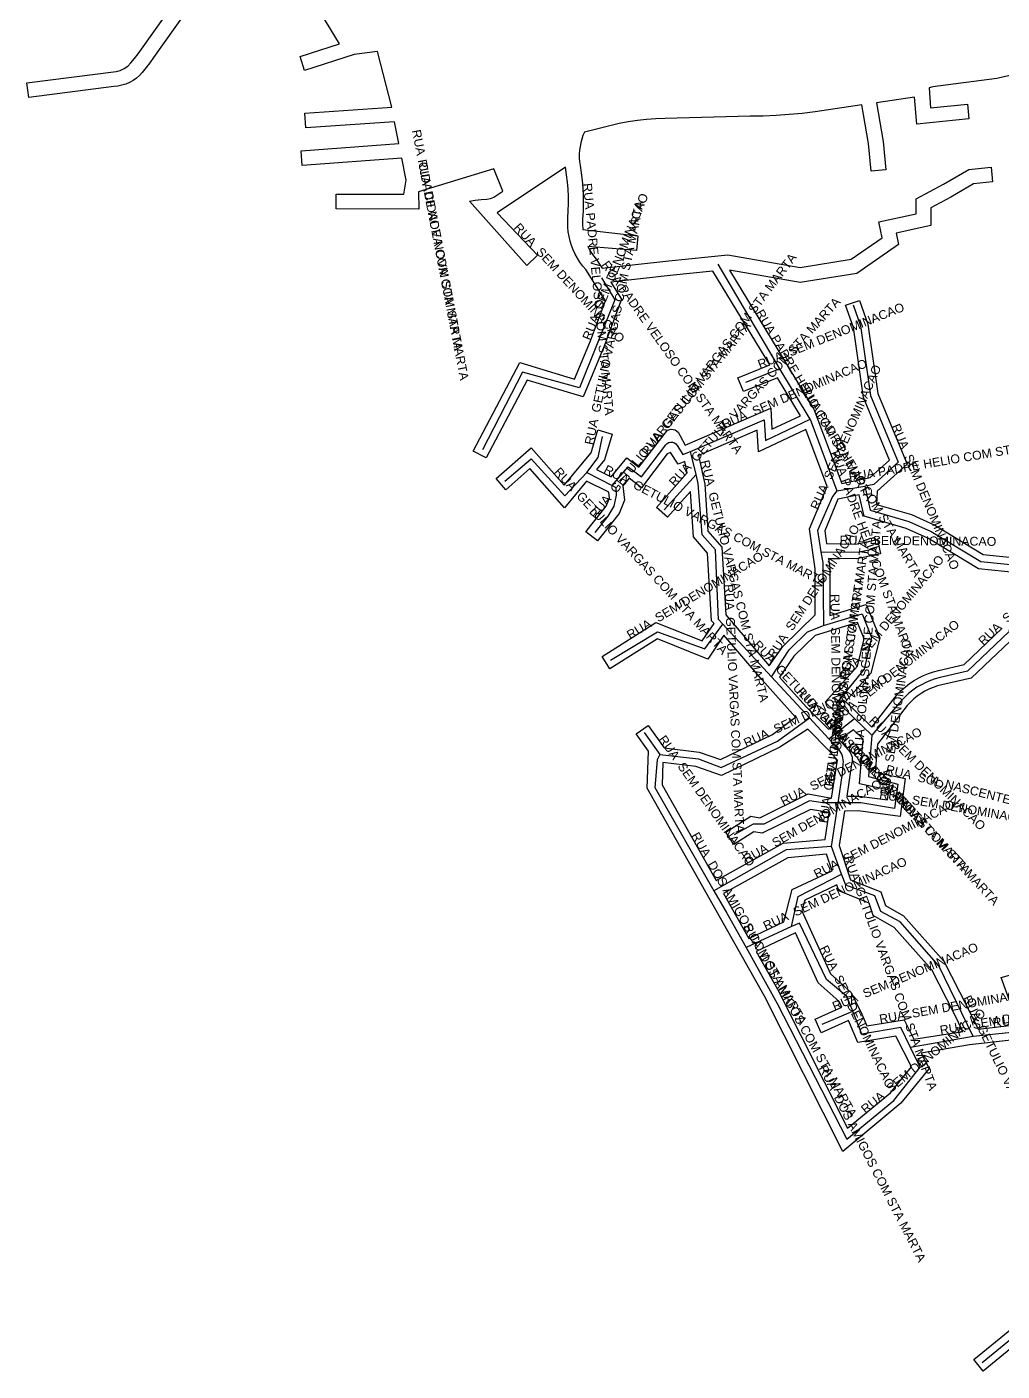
# Model space of a CAD drawing. Header units: millimetres. Extents: x 617751 to 636088, y 68402 to 77988.
# Drawn here: x 628635.8 to 628768, y 73798.4 to 73980.6 of the extents above; entities that cross this region are included whole.
import ezdxf

# ---------------------------------------------------------------- set-up
doc = ezdxf.new("R2010")
doc.units = ezdxf.units.MM
doc.header["$LTSCALE"] = 3
doc.header["$MEASUREMENT"] = 0
doc.layers.add('ALINHAMENTO PREDIAL', color=120, linetype='Continuous')
doc.layers.add('NOME LOGRADOURO', color=252, linetype='Continuous')
doc.styles.get("Standard").update_dxf_attribs({"font": 'arial.ttf'})

msp = doc.modelspace()

# ---------------------------------------------------------------- linework, layer by layer
at = {"layer": 'ALINHAMENTO PREDIAL'}
for points in [[(628769.21, 73843.29), (628763.57, 73842.63), (628756.99, 73841.52), (628758.07, 73839.42), (628754.27, 73834.73), (628746.37, 73828.21), (628735.78, 73849.23), (628719.87, 73877.4), (628720.08, 73882.41), (628718.4, 73884.76), (628720.03, 73885.92), (628722.19, 73882.88), (628726.93, 73882.29), (628729.81, 73881.29), (628736.86, 73884.71), (628739.97, 73887.06), (628735.4, 73892.13), (628730.28, 73898.13), (628728.11, 73894.9), (628721.27, 73897.64), (628714.83, 73893.57), (628713.76, 73895.26), (628721.06, 73899.88), (628727.35, 73897.36), (628728.94, 73899.71), (628728.6, 73900.11), (628728.04, 73909.27), (628726.16, 73911.45), (628725.76, 73917.63), (628722.63, 73914.12), (628721.14, 73915.45), (628725.31, 73920.13), (628724.96, 73921.68), (628724.1, 73921.31), (628723.05, 73922.89), (628722.58, 73922.7), (628719.12, 73918.1), (628717.45, 73919.4), (628716.6, 73918.38), (628716.8, 73916.42), (628716.07, 73914.61), (628713.14, 73910.92), (628711.57, 73912.17), (628714.32, 73915.63), (628714.76, 73916.71), (628714.68, 73917.54), (628711.67, 73919), (628708.67, 73915.41), (628703.99, 73920.71), (628700.72, 73917.85), (628699.41, 73919.36), (628704.18, 73923.53), (628708.63, 73918.48), (628712.28, 73922.85), (628713.2, 73925.97), (628715.12, 73925.4), (628714.08, 73921.88), (628712.99, 73920.58), (628715.02, 73919.6), (628717.14, 73922.16), (628718.74, 73920.92), (628722.61, 73925.9), (628723.13, 73926.05), (628723.66, 73925.96), (628724.1, 73925.64), (628724.36, 73925.17), (628725.02, 73923.88), (628736.64, 73928.88), (628736.79, 73926.05), (628740.67, 73927.88), (628737.54, 73933.03), (628732.92, 73931.18), (628732.18, 73933.03), (628736.49, 73934.77), (628728.79, 73947.45), (628723.01, 73946.86), (628714.97, 73945.98), (628716.42, 73943.66), (628714.07, 73937.31), (628711.2, 73930.42), (628703.63, 73932.7), (628698.07, 73922.16), (628696.3, 73923.09), (628702.63, 73935.09), (628710.05, 73932.85), (628712.2, 73938.04), (628714.21, 73943.44), (628711.56, 73947.68), (628711.15, 73948.16), (628710.77, 73948.67), (628710.43, 73949.21), (628710.12, 73949.77), (628709.85, 73950.34), (628709.63, 73950.94), (628709.44, 73951.54), (628709.29, 73952.16), (628709.19, 73952.79), (628709.13, 73953.42), (628709.11, 73954.06), (628709.14, 73954.69), (628709.19, 73955.66), (628709.21, 73956.63), (628709.2, 73957.6), (628709.15, 73958.57), (628709.07, 73959.54), (628708.96, 73960.5), (628708.79, 73961.57), (628699.53, 73955.38), (628705, 73949.62), (628703.55, 73948.24), (628695.78, 73956.93), (628696.57, 73957.08), (628697.37, 73957.16), (628698.17, 73957.2), (628698.66, 73957.29), (628699.11, 73957.51), (628700.33, 73958.32), (628699.09, 73961.31), (628688.88, 73958.22), (628688.92, 73955.88), (628677.74, 73955.91), (628677.75, 73957.91), (628686.89, 73957.89), (628687.21, 73959.8), (628686.62, 73962.78), (628673.14, 73961.77), (628672.99, 73963.77), (628686.23, 73964.75), (628685.65, 73967.7), (628673.61, 73966.88), (628673.48, 73968.88), (628685.26, 73969.67), (628683.34, 73977.23), (628680.16, 73976.82), (628673.46, 73974.65), (628672.85, 73976.56), (628678.17, 73978.28), (628670.72, 73990.57)], [(628769.21, 73843.29), (628763.57, 73842.63), (628756.99, 73841.52), (628758.07, 73839.42), (628754.27, 73834.73), (628746.37, 73828.21), (628735.78, 73849.23), (628719.87, 73877.4), (628720.08, 73882.41), (628718.4, 73884.76), (628720.03, 73885.92), (628722.19, 73882.88), (628726.93, 73882.29), (628729.81, 73881.29), (628736.86, 73884.71), (628739.97, 73887.06), (628735.4, 73892.13), (628730.28, 73898.13), (628728.11, 73894.9), (628721.27, 73897.64), (628714.83, 73893.57), (628713.76, 73895.26), (628721.06, 73899.88), (628727.35, 73897.36), (628728.94, 73899.71), (628728.6, 73900.11), (628728.04, 73909.27), (628726.16, 73911.45), (628725.76, 73917.63), (628722.63, 73914.12), (628721.14, 73915.45), (628725.31, 73920.13), (628724.96, 73921.68), (628724.1, 73921.31), (628723.05, 73922.89), (628722.58, 73922.7), (628719.12, 73918.1), (628717.45, 73919.4), (628716.6, 73918.38), (628716.8, 73916.42), (628716.07, 73914.61), (628713.14, 73910.92), (628711.57, 73912.17), (628714.32, 73915.63), (628714.76, 73916.71), (628714.68, 73917.54), (628711.67, 73919), (628708.67, 73915.41), (628703.99, 73920.71), (628700.72, 73917.85), (628699.41, 73919.36), (628704.18, 73923.53), (628708.63, 73918.48), (628712.28, 73922.85), (628713.2, 73925.97), (628715.12, 73925.4), (628714.08, 73921.88), (628712.99, 73920.58), (628715.02, 73919.6), (628717.14, 73922.16), (628718.74, 73920.92), (628722.61, 73925.9), (628723.13, 73926.05), (628723.66, 73925.96), (628724.1, 73925.64), (628724.36, 73925.17), (628725.02, 73923.88), (628736.64, 73928.88), (628736.79, 73926.05), (628740.67, 73927.88), (628737.54, 73933.03), (628732.92, 73931.18), (628732.18, 73933.03), (628736.49, 73934.77), (628728.79, 73947.45), (628723.01, 73946.86), (628714.97, 73945.98), (628716.42, 73943.66), (628714.07, 73937.31), (628711.2, 73930.42), (628703.63, 73932.7), (628698.07, 73922.16), (628696.3, 73923.09), (628702.63, 73935.09), (628710.05, 73932.85), (628712.2, 73938.04), (628714.21, 73943.44), (628711.56, 73947.68), (628711.15, 73948.16), (628710.77, 73948.67), (628710.43, 73949.21), (628710.12, 73949.77), (628709.85, 73950.34), (628709.63, 73950.94), (628709.44, 73951.54), (628709.29, 73952.16), (628709.19, 73952.79), (628709.13, 73953.42), (628709.11, 73954.06), (628709.14, 73954.69), (628709.19, 73955.66), (628709.21, 73956.63), (628709.2, 73957.6), (628709.15, 73958.57), (628709.07, 73959.54), (628708.96, 73960.5), (628708.79, 73961.57), (628699.53, 73955.38), (628705, 73949.62), (628703.55, 73948.24), (628695.78, 73956.93), (628696.57, 73957.08), (628697.37, 73957.16), (628698.17, 73957.2), (628698.66, 73957.29), (628699.11, 73957.51), (628700.33, 73958.32), (628699.09, 73961.31), (628688.88, 73958.22), (628688.92, 73955.88), (628677.74, 73955.91), (628677.75, 73957.91), (628686.89, 73957.89), (628687.21, 73959.8), (628686.62, 73962.78), (628673.14, 73961.77), (628672.99, 73963.77), (628686.23, 73964.75), (628685.65, 73967.7), (628673.61, 73966.88), (628673.48, 73968.88), (628685.26, 73969.67), (628683.34, 73977.23), (628680.16, 73976.82), (628673.46, 73974.65), (628672.85, 73976.56), (628678.17, 73978.28), (628670.72, 73990.57)], [(628769.21, 73843.29), (628763.57, 73842.63), (628756.99, 73841.52), (628758.07, 73839.42), (628754.27, 73834.73), (628746.37, 73828.21), (628735.78, 73849.23), (628719.87, 73877.4), (628720.08, 73882.41), (628718.4, 73884.76), (628720.03, 73885.92), (628722.19, 73882.88), (628726.93, 73882.29), (628729.81, 73881.29), (628736.86, 73884.71), (628739.97, 73887.06), (628735.4, 73892.13), (628730.28, 73898.13), (628728.11, 73894.9), (628721.27, 73897.64), (628714.83, 73893.57), (628713.76, 73895.26), (628721.06, 73899.88), (628727.35, 73897.36), (628728.94, 73899.71), (628728.6, 73900.11), (628728.04, 73909.27), (628726.16, 73911.45), (628725.76, 73917.63), (628722.63, 73914.12), (628721.14, 73915.45), (628725.31, 73920.13), (628724.96, 73921.68), (628724.1, 73921.31), (628723.05, 73922.89), (628722.58, 73922.7), (628719.12, 73918.1), (628717.45, 73919.4), (628716.6, 73918.38), (628716.8, 73916.42), (628716.07, 73914.61), (628713.14, 73910.92), (628711.57, 73912.17), (628714.32, 73915.63), (628714.76, 73916.71), (628714.68, 73917.54), (628711.67, 73919), (628708.67, 73915.41), (628703.99, 73920.71), (628700.72, 73917.85), (628699.41, 73919.36), (628704.18, 73923.53), (628708.63, 73918.48), (628712.28, 73922.85), (628713.2, 73925.97), (628715.12, 73925.4), (628714.08, 73921.88), (628712.99, 73920.58), (628715.02, 73919.6), (628717.14, 73922.16), (628718.74, 73920.92), (628722.61, 73925.9), (628723.13, 73926.05), (628723.66, 73925.96), (628724.1, 73925.64), (628724.36, 73925.17), (628725.02, 73923.88), (628736.64, 73928.88), (628736.79, 73926.05), (628740.67, 73927.88), (628737.54, 73933.03), (628732.92, 73931.18), (628732.18, 73933.03), (628736.49, 73934.77), (628728.79, 73947.45), (628723.01, 73946.86), (628714.97, 73945.98), (628716.42, 73943.66), (628714.07, 73937.31), (628711.2, 73930.42), (628703.63, 73932.7), (628698.07, 73922.16), (628696.3, 73923.09), (628702.63, 73935.09), (628710.05, 73932.85), (628712.2, 73938.04), (628714.21, 73943.44), (628711.56, 73947.68), (628711.15, 73948.16), (628710.77, 73948.67), (628710.43, 73949.21), (628710.12, 73949.77), (628709.85, 73950.34), (628709.63, 73950.94), (628709.44, 73951.54), (628709.29, 73952.16), (628709.19, 73952.79), (628709.13, 73953.42), (628709.11, 73954.06), (628709.14, 73954.69), (628709.19, 73955.66), (628709.21, 73956.63), (628709.2, 73957.6), (628709.15, 73958.57), (628709.07, 73959.54), (628708.96, 73960.5), (628708.79, 73961.57), (628699.53, 73955.38), (628705, 73949.62), (628703.55, 73948.24), (628695.78, 73956.93), (628696.57, 73957.08), (628697.37, 73957.16), (628698.17, 73957.2), (628698.66, 73957.29), (628699.11, 73957.51), (628700.33, 73958.32), (628699.09, 73961.31), (628688.88, 73958.22), (628688.92, 73955.88), (628677.74, 73955.91), (628677.75, 73957.91), (628686.89, 73957.89), (628687.21, 73959.8), (628686.62, 73962.78), (628673.14, 73961.77), (628672.99, 73963.77), (628686.23, 73964.75), (628685.65, 73967.7), (628673.61, 73966.88), (628673.48, 73968.88), (628685.26, 73969.67), (628683.34, 73977.23), (628680.16, 73976.82), (628673.46, 73974.65), (628672.85, 73976.56), (628678.17, 73978.28), (628670.72, 73990.57)], [(628769.21, 73843.29), (628763.57, 73842.63), (628756.99, 73841.52), (628758.07, 73839.42), (628754.27, 73834.73), (628746.37, 73828.21), (628735.78, 73849.23), (628719.87, 73877.4), (628720.08, 73882.41), (628718.4, 73884.76), (628720.03, 73885.92), (628722.19, 73882.88), (628726.93, 73882.29), (628729.81, 73881.29), (628736.86, 73884.71), (628739.97, 73887.06), (628735.4, 73892.13), (628730.28, 73898.13), (628728.11, 73894.9), (628721.27, 73897.64), (628714.83, 73893.57), (628713.76, 73895.26), (628721.06, 73899.88), (628727.35, 73897.36), (628728.94, 73899.71), (628728.6, 73900.11), (628728.04, 73909.27), (628726.16, 73911.45), (628725.76, 73917.63), (628722.63, 73914.12), (628721.14, 73915.45), (628725.31, 73920.13), (628724.96, 73921.68), (628724.1, 73921.31), (628723.05, 73922.89), (628722.58, 73922.7), (628719.12, 73918.1), (628717.45, 73919.4), (628716.6, 73918.38), (628716.8, 73916.42), (628716.07, 73914.61), (628713.14, 73910.92), (628711.57, 73912.17), (628714.32, 73915.63), (628714.76, 73916.71), (628714.68, 73917.54), (628711.67, 73919), (628708.67, 73915.41), (628703.99, 73920.71), (628700.72, 73917.85), (628699.41, 73919.36), (628704.18, 73923.53), (628708.63, 73918.48), (628712.28, 73922.85), (628713.2, 73925.97), (628715.12, 73925.4), (628714.08, 73921.88), (628712.99, 73920.58), (628715.02, 73919.6), (628717.14, 73922.16), (628718.74, 73920.92), (628722.61, 73925.9), (628723.13, 73926.05), (628723.66, 73925.96), (628724.1, 73925.64), (628724.36, 73925.17), (628725.02, 73923.88), (628736.64, 73928.88), (628736.79, 73926.05), (628740.67, 73927.88), (628737.54, 73933.03), (628732.92, 73931.18), (628732.18, 73933.03), (628736.49, 73934.77), (628728.79, 73947.45), (628723.01, 73946.86), (628714.97, 73945.98), (628716.42, 73943.66), (628714.07, 73937.31), (628711.2, 73930.42), (628703.63, 73932.7), (628698.07, 73922.16), (628696.3, 73923.09), (628702.63, 73935.09), (628710.05, 73932.85), (628712.2, 73938.04), (628714.21, 73943.44), (628711.56, 73947.68), (628711.15, 73948.16), (628710.77, 73948.67), (628710.43, 73949.21), (628710.12, 73949.77), (628709.85, 73950.34), (628709.63, 73950.94), (628709.44, 73951.54), (628709.29, 73952.16), (628709.19, 73952.79), (628709.13, 73953.42), (628709.11, 73954.06), (628709.14, 73954.69), (628709.19, 73955.66), (628709.21, 73956.63), (628709.2, 73957.6), (628709.15, 73958.57), (628709.07, 73959.54), (628708.96, 73960.5), (628708.79, 73961.57), (628699.53, 73955.38), (628705, 73949.62), (628703.55, 73948.24), (628695.78, 73956.93), (628696.57, 73957.08), (628697.37, 73957.16), (628698.17, 73957.2), (628698.66, 73957.29), (628699.11, 73957.51), (628700.33, 73958.32), (628699.09, 73961.31), (628688.88, 73958.22), (628688.92, 73955.88), (628677.74, 73955.91), (628677.75, 73957.91), (628686.89, 73957.89), (628687.21, 73959.8), (628686.62, 73962.78), (628673.14, 73961.77), (628672.99, 73963.77), (628686.23, 73964.75), (628685.65, 73967.7), (628673.61, 73966.88), (628673.48, 73968.88), (628685.26, 73969.67), (628683.34, 73977.23), (628680.16, 73976.82), (628673.46, 73974.65), (628672.85, 73976.56), (628678.17, 73978.28), (628670.72, 73990.57)], [(628769.21, 73843.29), (628763.57, 73842.63), (628756.99, 73841.52), (628758.07, 73839.42), (628754.27, 73834.73), (628746.37, 73828.21), (628735.78, 73849.23), (628719.87, 73877.4), (628720.08, 73882.41), (628718.4, 73884.76), (628720.03, 73885.92), (628722.19, 73882.88), (628726.93, 73882.29), (628729.81, 73881.29), (628736.86, 73884.71), (628739.97, 73887.06), (628735.4, 73892.13), (628730.28, 73898.13), (628728.11, 73894.9), (628721.27, 73897.64), (628714.83, 73893.57), (628713.76, 73895.26), (628721.06, 73899.88), (628727.35, 73897.36), (628728.94, 73899.71), (628728.6, 73900.11), (628728.04, 73909.27), (628726.16, 73911.45), (628725.76, 73917.63), (628722.63, 73914.12), (628721.14, 73915.45), (628725.31, 73920.13), (628724.96, 73921.68), (628724.1, 73921.31), (628723.05, 73922.89), (628722.58, 73922.7), (628719.12, 73918.1), (628717.45, 73919.4), (628716.6, 73918.38), (628716.8, 73916.42), (628716.07, 73914.61), (628713.14, 73910.92), (628711.57, 73912.17), (628714.32, 73915.63), (628714.76, 73916.71), (628714.68, 73917.54), (628711.67, 73919), (628708.67, 73915.41), (628703.99, 73920.71), (628700.72, 73917.85), (628699.41, 73919.36), (628704.18, 73923.53), (628708.63, 73918.48), (628712.28, 73922.85), (628713.2, 73925.97), (628715.12, 73925.4), (628714.08, 73921.88), (628712.99, 73920.58), (628715.02, 73919.6), (628717.14, 73922.16), (628718.74, 73920.92), (628722.61, 73925.9), (628723.13, 73926.05), (628723.66, 73925.96), (628724.1, 73925.64), (628724.36, 73925.17), (628725.02, 73923.88), (628736.64, 73928.88), (628736.79, 73926.05), (628740.67, 73927.88), (628737.54, 73933.03), (628732.92, 73931.18), (628732.18, 73933.03), (628736.49, 73934.77), (628728.79, 73947.45), (628723.01, 73946.86), (628714.97, 73945.98), (628716.42, 73943.66), (628714.07, 73937.31), (628711.2, 73930.42), (628703.63, 73932.7), (628698.07, 73922.16), (628696.3, 73923.09), (628702.63, 73935.09), (628710.05, 73932.85), (628712.2, 73938.04), (628714.21, 73943.44), (628711.56, 73947.68), (628711.15, 73948.16), (628710.77, 73948.67), (628710.43, 73949.21), (628710.12, 73949.77), (628709.85, 73950.34), (628709.63, 73950.94), (628709.44, 73951.54), (628709.29, 73952.16), (628709.19, 73952.79), (628709.13, 73953.42), (628709.11, 73954.06), (628709.14, 73954.69), (628709.19, 73955.66), (628709.21, 73956.63), (628709.2, 73957.6), (628709.15, 73958.57), (628709.07, 73959.54), (628708.96, 73960.5), (628708.79, 73961.57), (628699.53, 73955.38), (628705, 73949.62), (628703.55, 73948.24), (628695.78, 73956.93), (628696.57, 73957.08), (628697.37, 73957.16), (628698.17, 73957.2), (628698.66, 73957.29), (628699.11, 73957.51), (628700.33, 73958.32), (628699.09, 73961.31), (628688.88, 73958.22), (628688.92, 73955.88), (628677.74, 73955.91), (628677.75, 73957.91), (628686.89, 73957.89), (628687.21, 73959.8), (628686.62, 73962.78), (628673.14, 73961.77), (628672.99, 73963.77), (628686.23, 73964.75), (628685.65, 73967.7), (628673.61, 73966.88), (628673.48, 73968.88), (628685.26, 73969.67), (628683.34, 73977.23), (628680.16, 73976.82), (628673.46, 73974.65), (628672.85, 73976.56), (628678.17, 73978.28), (628670.72, 73990.57)], [(628769.21, 73843.29), (628763.57, 73842.63), (628756.99, 73841.52), (628758.07, 73839.42), (628754.27, 73834.73), (628746.37, 73828.21), (628735.78, 73849.23), (628719.87, 73877.4), (628720.08, 73882.41), (628718.4, 73884.76), (628720.03, 73885.92), (628722.19, 73882.88), (628726.93, 73882.29), (628729.81, 73881.29), (628736.86, 73884.71), (628739.97, 73887.06), (628735.4, 73892.13), (628730.28, 73898.13), (628728.11, 73894.9), (628721.27, 73897.64), (628714.83, 73893.57), (628713.76, 73895.26), (628721.06, 73899.88), (628727.35, 73897.36), (628728.94, 73899.71), (628728.6, 73900.11), (628728.04, 73909.27), (628726.16, 73911.45), (628725.76, 73917.63), (628722.63, 73914.12), (628721.14, 73915.45), (628725.31, 73920.13), (628724.96, 73921.68), (628724.1, 73921.31), (628723.05, 73922.89), (628722.58, 73922.7), (628719.12, 73918.1), (628717.45, 73919.4), (628716.6, 73918.38), (628716.8, 73916.42), (628716.07, 73914.61), (628713.14, 73910.92), (628711.57, 73912.17), (628714.32, 73915.63), (628714.76, 73916.71), (628714.68, 73917.54), (628711.67, 73919), (628708.67, 73915.41), (628703.99, 73920.71), (628700.72, 73917.85), (628699.41, 73919.36), (628704.18, 73923.53), (628708.63, 73918.48), (628712.28, 73922.85), (628713.2, 73925.97), (628715.12, 73925.4), (628714.08, 73921.88), (628712.99, 73920.58), (628715.02, 73919.6), (628717.14, 73922.16), (628718.74, 73920.92), (628722.61, 73925.9), (628723.13, 73926.05), (628723.66, 73925.96), (628724.1, 73925.64), (628724.36, 73925.17), (628725.02, 73923.88), (628736.64, 73928.88), (628736.79, 73926.05), (628740.67, 73927.88), (628737.54, 73933.03), (628732.92, 73931.18), (628732.18, 73933.03), (628736.49, 73934.77), (628728.79, 73947.45), (628723.01, 73946.86), (628714.97, 73945.98), (628716.42, 73943.66), (628714.07, 73937.31), (628711.2, 73930.42), (628703.63, 73932.7), (628698.07, 73922.16), (628696.3, 73923.09), (628702.63, 73935.09), (628710.05, 73932.85), (628712.2, 73938.04), (628714.21, 73943.44), (628711.56, 73947.68), (628711.15, 73948.16), (628710.77, 73948.67), (628710.43, 73949.21), (628710.12, 73949.77), (628709.85, 73950.34), (628709.63, 73950.94), (628709.44, 73951.54), (628709.29, 73952.16), (628709.19, 73952.79), (628709.13, 73953.42), (628709.11, 73954.06), (628709.14, 73954.69), (628709.19, 73955.66), (628709.21, 73956.63), (628709.2, 73957.6), (628709.15, 73958.57), (628709.07, 73959.54), (628708.96, 73960.5), (628708.79, 73961.57), (628699.53, 73955.38), (628705, 73949.62), (628703.55, 73948.24), (628695.78, 73956.93), (628696.57, 73957.08), (628697.37, 73957.16), (628698.17, 73957.2), (628698.66, 73957.29), (628699.11, 73957.51), (628700.33, 73958.32), (628699.09, 73961.31), (628688.88, 73958.22), (628688.92, 73955.88), (628677.74, 73955.91), (628677.75, 73957.91), (628686.89, 73957.89), (628687.21, 73959.8), (628686.62, 73962.78), (628673.14, 73961.77), (628672.99, 73963.77), (628686.23, 73964.75), (628685.65, 73967.7), (628673.61, 73966.88), (628673.48, 73968.88), (628685.26, 73969.67), (628683.34, 73977.23), (628680.16, 73976.82), (628673.46, 73974.65), (628672.85, 73976.56), (628678.17, 73978.28), (628670.72, 73990.57)], [(628769.21, 73843.29), (628763.57, 73842.63), (628756.99, 73841.52), (628758.07, 73839.42), (628754.27, 73834.73), (628746.37, 73828.21), (628735.78, 73849.23), (628719.87, 73877.4), (628720.08, 73882.41), (628718.4, 73884.76), (628720.03, 73885.92), (628722.19, 73882.88), (628726.93, 73882.29), (628729.81, 73881.29), (628736.86, 73884.71), (628739.97, 73887.06), (628735.4, 73892.13), (628730.28, 73898.13), (628728.11, 73894.9), (628721.27, 73897.64), (628714.83, 73893.57), (628713.76, 73895.26), (628721.06, 73899.88), (628727.35, 73897.36), (628728.94, 73899.71), (628728.6, 73900.11), (628728.04, 73909.27), (628726.16, 73911.45), (628725.76, 73917.63), (628722.63, 73914.12), (628721.14, 73915.45), (628725.31, 73920.13), (628724.96, 73921.68), (628724.1, 73921.31), (628723.05, 73922.89), (628722.58, 73922.7), (628719.12, 73918.1), (628717.45, 73919.4), (628716.6, 73918.38), (628716.8, 73916.42), (628716.07, 73914.61), (628713.14, 73910.92), (628711.57, 73912.17), (628714.32, 73915.63), (628714.76, 73916.71), (628714.68, 73917.54), (628711.67, 73919), (628708.67, 73915.41), (628703.99, 73920.71), (628700.72, 73917.85), (628699.41, 73919.36), (628704.18, 73923.53), (628708.63, 73918.48), (628712.28, 73922.85), (628713.2, 73925.97), (628715.12, 73925.4), (628714.08, 73921.88), (628712.99, 73920.58), (628715.02, 73919.6), (628717.14, 73922.16), (628718.74, 73920.92), (628722.61, 73925.9), (628723.13, 73926.05), (628723.66, 73925.96), (628724.1, 73925.64), (628724.36, 73925.17), (628725.02, 73923.88), (628736.64, 73928.88), (628736.79, 73926.05), (628740.67, 73927.88), (628737.54, 73933.03), (628732.92, 73931.18), (628732.18, 73933.03), (628736.49, 73934.77), (628728.79, 73947.45), (628723.01, 73946.86), (628714.97, 73945.98), (628716.42, 73943.66), (628714.07, 73937.31), (628711.2, 73930.42), (628703.63, 73932.7), (628698.07, 73922.16), (628696.3, 73923.09), (628702.63, 73935.09), (628710.05, 73932.85), (628712.2, 73938.04), (628714.21, 73943.44), (628711.56, 73947.68), (628711.15, 73948.16), (628710.77, 73948.67), (628710.43, 73949.21), (628710.12, 73949.77), (628709.85, 73950.34), (628709.63, 73950.94), (628709.44, 73951.54), (628709.29, 73952.16), (628709.19, 73952.79), (628709.13, 73953.42), (628709.11, 73954.06), (628709.14, 73954.69), (628709.19, 73955.66), (628709.21, 73956.63), (628709.2, 73957.6), (628709.15, 73958.57), (628709.07, 73959.54), (628708.96, 73960.5), (628708.79, 73961.57), (628699.53, 73955.38), (628705, 73949.62), (628703.55, 73948.24), (628695.78, 73956.93), (628696.57, 73957.08), (628697.37, 73957.16), (628698.17, 73957.2), (628698.66, 73957.29), (628699.11, 73957.51), (628700.33, 73958.32), (628699.09, 73961.31), (628688.88, 73958.22), (628688.92, 73955.88), (628677.74, 73955.91), (628677.75, 73957.91), (628686.89, 73957.89), (628687.21, 73959.8), (628686.62, 73962.78), (628673.14, 73961.77), (628672.99, 73963.77), (628686.23, 73964.75), (628685.65, 73967.7), (628673.61, 73966.88), (628673.48, 73968.88), (628685.26, 73969.67), (628683.34, 73977.23), (628680.16, 73976.82), (628673.46, 73974.65), (628672.85, 73976.56), (628678.17, 73978.28), (628670.72, 73990.57)], [(628769.21, 73843.29), (628763.57, 73842.63), (628756.99, 73841.52), (628758.07, 73839.42), (628754.27, 73834.73), (628746.37, 73828.21), (628735.78, 73849.23), (628719.87, 73877.4), (628720.08, 73882.41), (628718.4, 73884.76), (628720.03, 73885.92), (628722.19, 73882.88), (628726.93, 73882.29), (628729.81, 73881.29), (628736.86, 73884.71), (628739.97, 73887.06), (628735.4, 73892.13), (628730.28, 73898.13), (628728.11, 73894.9), (628721.27, 73897.64), (628714.83, 73893.57), (628713.76, 73895.26), (628721.06, 73899.88), (628727.35, 73897.36), (628728.94, 73899.71), (628728.6, 73900.11), (628728.04, 73909.27), (628726.16, 73911.45), (628725.76, 73917.63), (628722.63, 73914.12), (628721.14, 73915.45), (628725.31, 73920.13), (628724.96, 73921.68), (628724.1, 73921.31), (628723.05, 73922.89), (628722.58, 73922.7), (628719.12, 73918.1), (628717.45, 73919.4), (628716.6, 73918.38), (628716.8, 73916.42), (628716.07, 73914.61), (628713.14, 73910.92), (628711.57, 73912.17), (628714.32, 73915.63), (628714.76, 73916.71), (628714.68, 73917.54), (628711.67, 73919), (628708.67, 73915.41), (628703.99, 73920.71), (628700.72, 73917.85), (628699.41, 73919.36), (628704.18, 73923.53), (628708.63, 73918.48), (628712.28, 73922.85), (628713.2, 73925.97), (628715.12, 73925.4), (628714.08, 73921.88), (628712.99, 73920.58), (628715.02, 73919.6), (628717.14, 73922.16), (628718.74, 73920.92), (628722.61, 73925.9), (628723.13, 73926.05), (628723.66, 73925.96), (628724.1, 73925.64), (628724.36, 73925.17), (628725.02, 73923.88), (628736.64, 73928.88), (628736.79, 73926.05), (628740.67, 73927.88), (628737.54, 73933.03), (628732.92, 73931.18), (628732.18, 73933.03), (628736.49, 73934.77), (628728.79, 73947.45), (628723.01, 73946.86), (628714.97, 73945.98), (628716.42, 73943.66), (628714.07, 73937.31), (628711.2, 73930.42), (628703.63, 73932.7), (628698.07, 73922.16), (628696.3, 73923.09), (628702.63, 73935.09), (628710.05, 73932.85), (628712.2, 73938.04), (628714.21, 73943.44), (628711.56, 73947.68), (628711.15, 73948.16), (628710.77, 73948.67), (628710.43, 73949.21), (628710.12, 73949.77), (628709.85, 73950.34), (628709.63, 73950.94), (628709.44, 73951.54), (628709.29, 73952.16), (628709.19, 73952.79), (628709.13, 73953.42), (628709.11, 73954.06), (628709.14, 73954.69), (628709.19, 73955.66), (628709.21, 73956.63), (628709.2, 73957.6), (628709.15, 73958.57), (628709.07, 73959.54), (628708.96, 73960.5), (628708.79, 73961.57), (628699.53, 73955.38), (628705, 73949.62), (628703.55, 73948.24), (628695.78, 73956.93), (628696.57, 73957.08), (628697.37, 73957.16), (628698.17, 73957.2), (628698.66, 73957.29), (628699.11, 73957.51), (628700.33, 73958.32), (628699.09, 73961.31), (628688.88, 73958.22), (628688.92, 73955.88), (628677.74, 73955.91), (628677.75, 73957.91), (628686.89, 73957.89), (628687.21, 73959.8), (628686.62, 73962.78), (628673.14, 73961.77), (628672.99, 73963.77), (628686.23, 73964.75), (628685.65, 73967.7), (628673.61, 73966.88), (628673.48, 73968.88), (628685.26, 73969.67), (628683.34, 73977.23), (628680.16, 73976.82), (628673.46, 73974.65), (628672.85, 73976.56), (628678.17, 73978.28), (628670.72, 73990.57)], [(628660.88, 73987.56), (628652.99, 73976.39), (628652.5, 73975.71), (628651.98, 73975.05), (628651.45, 73974.4), (628651.08, 73973.99), (628650.66, 73973.63), (628650.21, 73973.31), (628649.73, 73973.04), (628649.23, 73972.82), (628648.7, 73972.65), (628648.16, 73972.53), (628647.61, 73972.47), (628636.08, 73970.98), (628635.82, 73972.96), (628647.91, 73974.52), (628648.48, 73974.67), (628649.02, 73974.92), (628649.5, 73975.26), (628649.92, 73975.68), (628650.42, 73976.29), (628650.9, 73976.91), (628651.36, 73977.54), (628659.49, 73989.02)], [(628660.88, 73987.56), (628652.99, 73976.39), (628652.5, 73975.71), (628651.98, 73975.05), (628651.45, 73974.4), (628651.08, 73973.99), (628650.66, 73973.63), (628650.21, 73973.31), (628649.73, 73973.04), (628649.23, 73972.82), (628648.7, 73972.65), (628648.16, 73972.53), (628647.61, 73972.47), (628636.08, 73970.98), (628635.82, 73972.96), (628647.91, 73974.52), (628648.48, 73974.67), (628649.02, 73974.92), (628649.5, 73975.26), (628649.92, 73975.68), (628650.42, 73976.29), (628650.9, 73976.91), (628651.36, 73977.54), (628659.49, 73989.02)], [(628660.88, 73987.56), (628652.99, 73976.39), (628652.5, 73975.71), (628651.98, 73975.05), (628651.45, 73974.4), (628651.08, 73973.99), (628650.66, 73973.63), (628650.21, 73973.31), (628649.73, 73973.04), (628649.23, 73972.82), (628648.7, 73972.65), (628648.16, 73972.53), (628647.61, 73972.47), (628636.08, 73970.98), (628635.82, 73972.96), (628647.91, 73974.52), (628648.48, 73974.67), (628649.02, 73974.92), (628649.5, 73975.26), (628649.92, 73975.68), (628650.42, 73976.29), (628650.9, 73976.91), (628651.36, 73977.54), (628659.49, 73989.02)], [(628660.88, 73987.56), (628652.99, 73976.39), (628652.5, 73975.71), (628651.98, 73975.05), (628651.45, 73974.4), (628651.08, 73973.99), (628650.66, 73973.63), (628650.21, 73973.31), (628649.73, 73973.04), (628649.23, 73972.82), (628648.7, 73972.65), (628648.16, 73972.53), (628647.61, 73972.47), (628636.08, 73970.98), (628635.82, 73972.96), (628647.91, 73974.52), (628648.48, 73974.67), (628649.02, 73974.92), (628649.5, 73975.26), (628649.92, 73975.68), (628650.42, 73976.29), (628650.9, 73976.91), (628651.36, 73977.54), (628659.49, 73989.02)], [(628660.88, 73987.56), (628652.99, 73976.39), (628652.5, 73975.71), (628651.98, 73975.05), (628651.45, 73974.4), (628651.08, 73973.99), (628650.66, 73973.63), (628650.21, 73973.31), (628649.73, 73973.04), (628649.23, 73972.82), (628648.7, 73972.65), (628648.16, 73972.53), (628647.61, 73972.47), (628636.08, 73970.98), (628635.82, 73972.96), (628647.91, 73974.52), (628648.48, 73974.67), (628649.02, 73974.92), (628649.5, 73975.26), (628649.92, 73975.68), (628650.42, 73976.29), (628650.9, 73976.91), (628651.36, 73977.54), (628659.49, 73989.02)], [(628660.88, 73987.56), (628652.99, 73976.39), (628652.5, 73975.71), (628651.98, 73975.05), (628651.45, 73974.4), (628651.08, 73973.99), (628650.66, 73973.63), (628650.21, 73973.31), (628649.73, 73973.04), (628649.23, 73972.82), (628648.7, 73972.65), (628648.16, 73972.53), (628647.61, 73972.47), (628636.08, 73970.98), (628635.82, 73972.96), (628647.91, 73974.52), (628648.48, 73974.67), (628649.02, 73974.92), (628649.5, 73975.26), (628649.92, 73975.68), (628650.42, 73976.29), (628650.9, 73976.91), (628651.36, 73977.54), (628659.49, 73989.02)], [(628660.88, 73987.56), (628652.99, 73976.39), (628652.5, 73975.71), (628651.98, 73975.05), (628651.45, 73974.4), (628651.08, 73973.99), (628650.66, 73973.63), (628650.21, 73973.31), (628649.73, 73973.04), (628649.23, 73972.82), (628648.7, 73972.65), (628648.16, 73972.53), (628647.61, 73972.47), (628636.08, 73970.98), (628635.82, 73972.96), (628647.91, 73974.52), (628648.48, 73974.67), (628649.02, 73974.92), (628649.5, 73975.26), (628649.92, 73975.68), (628650.42, 73976.29), (628650.9, 73976.91), (628651.36, 73977.54), (628659.49, 73989.02)], [(628660.88, 73987.56), (628652.99, 73976.39), (628652.5, 73975.71), (628651.98, 73975.05), (628651.45, 73974.4), (628651.08, 73973.99), (628650.66, 73973.63), (628650.21, 73973.31), (628649.73, 73973.04), (628649.23, 73972.82), (628648.7, 73972.65), (628648.16, 73972.53), (628647.61, 73972.47), (628636.08, 73970.98), (628635.82, 73972.96), (628647.91, 73974.52), (628648.48, 73974.67), (628649.02, 73974.92), (628649.5, 73975.26), (628649.92, 73975.68), (628650.42, 73976.29), (628650.9, 73976.91), (628651.36, 73977.54), (628659.49, 73989.02)], [(628777.32, 73975.87), (628767.26, 73973.58), (628758.58, 73972.46), (628758.11, 73972.3), (628758.25, 73969.58), (628763.29, 73970.07), (628763.48, 73968.08), (628756.41, 73967.4), (628756.12, 73971.05), (628750.94, 73970.29), (628751.87, 73965.02), (628752.22, 73961.2), (628750.23, 73961.01), (628749.88, 73964.75), (628748.96, 73970), (628742.62, 73969.07), (628740.87, 73968.84), (628739.12, 73968.67), (628737.36, 73968.54), (628735.6, 73968.48), (628733.84, 73968.46), (628722.3, 73968.17), (628721.05, 73968.12), (628719.8, 73968.02), (628718.55, 73967.88), (628717.31, 73967.69), (628716.08, 73967.46), (628711.38, 73966.3), (628711.18, 73965.83), (628711.01, 73965.35), (628710.88, 73964.85), (628710.78, 73964.35), (628710.71, 73963.84), (628710.68, 73963.33), (628710.68, 73962.82), (628710.71, 73962.3), (628710.78, 73961.8), (628710.94, 73960.77), (628711.06, 73959.74), (628711.14, 73958.7), (628711.19, 73957.66), (628711.21, 73956.62), (628711.19, 73955.58), (628711.13, 73954.55), (628711.11, 73953.83), (628711.17, 73953.11), (628718.62, 73952.25), (628718.45, 73950.26), (628711.84, 73950.81), (628712.08, 73950.35), (628712.35, 73949.91), (628712.65, 73949.49), (628712.98, 73949.09), (628713.8, 73947.87), (628722.8, 73948.85), (628730.82, 73949.67), (628740.62, 73947.96), (628747.53, 73949.07), (628751.72, 73951.98), (628751.27, 73954.13), (628756.32, 73955.25), (628756.32, 73957.25), (628760.04, 73959.25), (628763.45, 73961.26), (628766.5, 73961.56), (628766.69, 73959.56), (628764.08, 73959.31), (628761.02, 73957.51), (628758.32, 73956.06), (628758.32, 73953.64), (628753.63, 73952.61), (628753.95, 73951.09), (628748.3, 73947.17), (628740.61, 73945.93), (628731.04, 73947.6), (628742.48, 73928.75), (628746.26, 73918.71), (628750.1, 73919.5), (628752.71, 73921.84), (628749.17, 73930.34), (628747.82, 73939.83), (628746.77, 73942.86), (628748.67, 73943.51), (628749.77, 73940.3), (628751.12, 73930.88), (628755.1, 73921.3), (628751.04, 73917.64), (628750.94, 73915.86), (628755.68, 73914.48), (628758.85, 73913.07), (628765.41, 73909.09), (628774.31, 73908.19)], [(628736.43, 73894), (628738.24, 73896.61), (628742.65, 73900.89), (628742.64, 73907.13), (628741.88, 73912.57), (628744.28, 73918.28), (628741.38, 73926.01), (628734.95, 73922.98), (628734.8, 73925.91), (628726.83, 73922.48), (628727.71, 73918.62), (628728.11, 73912.25), (628730, 73910.07), (628730.55, 73900.9), (628736.43, 73894)], [(628770.07, 73906.61), (628764.76, 73907.15), (628757.92, 73911.29), (628754.99, 73912.59), (628749.26, 73914.27), (628748.6, 73917.15), (628745.73, 73916.56), (628743.93, 73912.3), (628744.18, 73910.55), (628748.09, 73910.49), (628751.08, 73911.11), (628751.49, 73909.15), (628748.29, 73908.48), (628744.46, 73908.54), (628744.64, 73907.27), (628744.65, 73900.8), (628749.57, 73902.29), (628751.39, 73897.77), (628750.18, 73893), (628746.76, 73889.18), (628750.33, 73885.68)], [(628744.45, 73885.41), (628746.38, 73886.76), (628744, 73889.09), (628748.37, 73893.97), (628749.29, 73897.63), (628748.4, 73899.85), (628742.65, 73898.11), (628739.77, 73895.32), (628737.79, 73892.46), (628741.42, 73888.44), (628744.45, 73885.41)], [(628769.93, 73898.17), (628763.8, 73892.34), (628759.81, 73891.43), (628759.21, 73891.27), (628758.63, 73891.07), (628758.06, 73890.83), (628757.51, 73890.56), (628756.99, 73890.24), (628756.48, 73889.89), (628756, 73889.5), (628755.55, 73889.09), (628755.13, 73888.64), (628751.1, 73883.4), (628750.77, 73879.58), (628754.85, 73878.73), (628754.15, 73873.57), (628748.47, 73874.35), (628746.61, 73874.32)], [(628750.33, 73885.68), (628753.82, 73890.17), (628754.33, 73890.69), (628754.87, 73891.16), (628755.44, 73891.61), (628756.04, 73892.01), (628756.67, 73892.37), (628757.31, 73892.69), (628757.98, 73892.96), (628758.66, 73893.2), (628759.36, 73893.38), (628762.82, 73894.17), (628767.99, 73899.09)], [(628722.01, 73880.89), (628721.89, 73877.89), (628729.22, 73864.91), (628738.32, 73869.95), (628744, 73870.47), (628744.55, 73874.1), (628742.01, 73874.55), (628735.46, 73871.33), (628734.35, 73871.52), (628731.6, 73869.77), (628730.53, 73871.46), (628733.92, 73873.61), (628735.15, 73873.41), (628741.71, 73876.63), (628744.86, 73876.08), (628745.66, 73881.23), (628744.55, 73882.49), (628741.63, 73885.4), (628737.84, 73882.96), (628729.93, 73879.12), (628726.47, 73880.34), (628722.01, 73880.89)], [(628746.92, 73876.33), (628748.59, 73876.35), (628752.44, 73875.82), (628752.62, 73877.15), (628748.63, 73877.99), (628749.15, 73884.05), (628747.83, 73885.33), (628745.9, 73883.98), (628747.19, 73882.52), (628747.39, 73882.25), (628747.54, 73881.96), (628747.64, 73881.64), (628747.67, 73881.31), (628747.65, 73880.98), (628747.58, 73880.65), (628746.92, 73876.33)], [(628746.61, 73874.32), (628745.9, 73869.66), (628747.44, 73865.02), (628751.56, 73863.36), (628752.17, 73861.52), (628754.63, 73860.11), (628760.1, 73853.96), (628763.26, 73847.79), (628764.74, 73844.78), (628768.98, 73845.27)], [(628744.93, 73866.23), (628744.18, 73868.47), (628738.92, 73867.99), (628730.2, 73863.17), (628733.66, 73857.05), (628738.38, 73859.3), (628739.52, 73863.67), (628744.93, 73866.23)], [(628762.67, 73844.45), (628761.48, 73846.89), (628758.44, 73852.82), (628753.35, 73858.53), (628750.52, 73860.16), (628749.95, 73861.85), (628745.83, 73863.51), (628745.57, 73864.31), (628741.22, 73862.26), (628740.83, 73860.79), (628744.7, 73852.27), (628747.54, 73849.74), (628748.96, 73846.78), (628749.65, 73845.2), (628754.69, 73846.02), (628756.03, 73843.39), (628762.67, 73844.45)], [(628739.98, 73857.84), (628734.64, 73855.31), (628737.54, 73850.17), (628747.03, 73831.34), (628752.84, 73836.15), (628755.69, 73839.67), (628753.57, 73843.81), (628748.44, 73842.98), (628747.14, 73845.94), (628743.46, 73844.29), (628742.64, 73846.11), (628746.27, 73847.75), (628745.9, 73848.52), (628743.06, 73851.06), (628739.98, 73857.84)], [(628769.8, 73846.41), (628767.84, 73851.75), (628772.67, 73853.13)], [(628774.43, 73805.83), (628765.42, 73798.44), (628764.15, 73799.99), (628774.39, 73808.38)], [(628774.43, 73805.83), (628765.42, 73798.44), (628764.15, 73799.99), (628774.39, 73808.38)], [(628774.43, 73805.83), (628765.42, 73798.44), (628764.15, 73799.99), (628774.39, 73808.38)], [(628774.43, 73805.83), (628765.42, 73798.44), (628764.15, 73799.99), (628774.39, 73808.38)], [(628774.43, 73805.83), (628765.42, 73798.44), (628764.15, 73799.99), (628774.39, 73808.38)], [(628774.43, 73805.83), (628765.42, 73798.44), (628764.15, 73799.99), (628774.39, 73808.38)], [(628774.43, 73805.83), (628765.42, 73798.44), (628764.15, 73799.99), (628774.39, 73808.38)], [(628774.43, 73805.83), (628765.42, 73798.44), (628764.15, 73799.99), (628774.39, 73808.38)]]:
    msp.add_lwpolyline(points, dxfattribs=at)
at = {"layer": 'NOME LOGRADOURO'}
for points in [[(628737.86, 73934.23), (628729.5, 73948.42)], [(628713.67, 73946.56), (628715.49, 73943.59), (628710.7, 73931.67), (628702.99, 73933.78), (628697.57, 73923.27)], [(628747.81, 73942.91), (628748.79, 73940.07), (628750.15, 73930.61), (628753.91, 73921.57), (628750.57, 73918.57), (628749.36, 73918.32)], [(628737.86, 73934.23), (628733.2, 73932.36)], [(628741.97, 73927.42), (628737.86, 73934.23)], [(628725.73, 73923.02), (628735.73, 73927.34), (628735.91, 73924.52), (628741.97, 73927.42)], [(628741.97, 73927.42), (628745.57, 73917.68)], [(628711.72, 73920.2), (628713.25, 73922.24), (628713.84, 73925.06)], [(628715.12, 73918.44), (628717.32, 73920.95), (628719.13, 73919.58), (628722.39, 73923.93), (628722.58, 73924.11), (628722.8, 73924.24), (628723.06, 73924.3), (628723.32, 73924.29), (628723.56, 73924.2), (628723.78, 73924.06), (628723.95, 73923.86), (628724.69, 73922.61), (628725.73, 73923.02)], [(628726.5, 73919.91), (628725.73, 73923.02)], [(628700.58, 73919), (628704.15, 73922.02), (628708.74, 73917.03), (628711.72, 73920.2)], [(628711.72, 73920.2), (628715.12, 73918.44)], [(628722.19, 73915.12), (628726.5, 73919.91)], [(628730.12, 73899.65), (628729.55, 73900.27), (628729.13, 73909.71), (628727.33, 73911.72), (628726.81, 73918.68), (628726.5, 73919.91)], [(628715.12, 73918.44), (628715.64, 73918.17), (628715.68, 73917.11), (628715.36, 73915.62), (628714.54, 73914.25), (628712.78, 73912.06)], [(628745.57, 73917.68), (628744.98, 73916.94), (628742.94, 73912.32), (628743.42, 73909.45)], [(628745.57, 73917.68), (628749.36, 73918.32)], [(628749.36, 73918.32), (628750.1, 73915.07), (628755.33, 73913.53), (628758.38, 73912.18), (628765.09, 73908.12), (628774.44, 73907.17)], [(628743.42, 73909.45), (628748.46, 73909.41), (628750.72, 73909.88)], [(628743.42, 73909.45), (628743.68, 73907.94), (628743.79, 73899.47)], [(628774.44, 73907.17), (628769.49, 73905.33), (628768.95, 73898.64), (628763.3, 73893.26), (628759.57, 73892.41), (628758.92, 73892.24), (628758.27, 73892.01), (628757.64, 73891.75), (628757.03, 73891.44), (628756.44, 73891.09), (628755.88, 73890.7), (628755.34, 73890.27), (628754.84, 73889.8), (628754.36, 73889.28), (628750.3, 73884.59)], [(628714.89, 73894.75), (628721.28, 73898.62), (628727.69, 73896.3), (628730.12, 73899.65)], [(628736.73, 73892.5), (628730.12, 73899.65)], [(628736.73, 73892.5), (628739.14, 73896.17), (628741.62, 73898.61), (628743.79, 73899.47)], [(628743.79, 73899.47), (628749.03, 73901.06)], [(628749.03, 73901.06), (628750.26, 73897.85), (628749.29, 73893.55), (628745.65, 73889.13), (628747.98, 73886.86)], [(628741.88, 73886.94), (628736.73, 73892.5)], [(628721.59, 73881.97), (628726.84, 73881.38), (628729.9, 73880.24), (628737.53, 73883.77), (628741.88, 73886.94)], [(628744.48, 73884.12), (628741.88, 73886.94)], [(628744.48, 73884.12), (628747.98, 73886.86)], [(628747.98, 73886.86), (628750.3, 73884.59)], [(628719.49, 73884.96), (628721.59, 73881.97)], [(628745.74, 73875.41), (628746.34, 73879.42), (628746.45, 73880.71), (628746.47, 73880.98), (628746.45, 73881.24), (628746.41, 73881.51), (628746.34, 73881.77), (628746.24, 73882.02), (628746.12, 73882.26), (628745.97, 73882.48), (628744.48, 73884.12)], [(628750.3, 73884.59), (628749.85, 73878.98)], [(628721.59, 73881.97), (628721.23, 73881.26), (628720.92, 73877.51), (628728.93, 73863.52)], [(628749.85, 73878.98), (628753.86, 73877.98)], [(628753.86, 73877.98), (628753.38, 73874.66)], [(628745.74, 73875.41), (628743.66, 73875.44), (628741.87, 73875.7), (628735.69, 73872.54), (628734.24, 73872.54), (628731.68, 73871.09)], [(628744.86, 73869.51), (628745.74, 73875.41)], [(628753.38, 73874.66), (628748.82, 73875.44), (628745.74, 73875.41)], [(628744.86, 73869.51), (628738.72, 73869.07), (628728.93, 73863.52)], [(628746.23, 73865.78), (628744.86, 73869.51)], [(628739.43, 73858.66), (628740.34, 73862.76), (628746.23, 73865.78)], [(628764.05, 73843.76), (628759.4, 73853.33), (628754.17, 73859.31), (628751.52, 73860.69), (628750.72, 73862.84), (628746.78, 73864.28), (628746.23, 73865.78)], [(628728.93, 73863.52), (628730.67, 73860.49), (628733.28, 73855.81)], [(628739.43, 73858.66), (628733.28, 73855.81)], [(628747.73, 73847.19), (628746.92, 73849.21), (628744.16, 73851.5), (628740.5, 73859.15), (628739.43, 73858.66)], [(628733.28, 73855.81), (628737.5, 73848.24), (628746.92, 73829.87)], [(628743.59, 73845.45), (628747.73, 73847.19)], [(628755.58, 73842.3), (628754.27, 73845), (628748.98, 73844.07), (628747.73, 73847.19)], [(628770.75, 73845.34), (628770.61, 73845.08), (628770.43, 73844.84), (628770.21, 73844.64), (628769.96, 73844.48), (628769.69, 73844.37), (628764.05, 73843.76)], [(628764.05, 73843.76), (628755.58, 73842.3)], [(628746.92, 73829.87), (628753.28, 73835.11), (628756.89, 73839.6), (628755.58, 73842.3)], [(628781.03, 73810.66), (628777.34, 73805.22), (628774.44, 73807.04), (628765.28, 73799.58)]]:
    msp.add_lwpolyline(points, dxfattribs=at)

# ---------------------------------------------------------------- texts
for s, rotation, p in [('RUA  CIDADE NOVA COM STA MARTA', 280.91, (628688, 73966.52)), ('RUA  CIDADE NOVA COM STA MARTA', 280.91, (628688.78, 73962.49)), ('RUA  SEM DENOMINACAO', 68.14, (628712.17, 73938)), ('RUA PADRE VELOSO COM STA MARTA', 275.46, (628711.18, 73959.33)), ('RUA  GETULIO VARGAS COM STA MARTA', 78.22, (628712.56, 73923.85)), ('RUA  SEM DENOMINACAO', 312.51, (628701.72, 73953.3)), ('RUA PADRE VELOSO COM STA MARTA', 305.36, (628713.64, 73948.33)), ('RUA  GETULIO VARGAS COM STA MARTA', 53.09, (628719.96, 73922.35)), ('RUA  GETULIO VARGAS COM STA MARTA', 47.98, (628723.6, 73918.19)), ('RUA  SEM DENOMINACAO', 21.9, (628735.16, 73934.22)), ('RUA PADRE HELIO COM STA MARTA', 300.5, (628734.54, 73941.83)), ('RUA  GETULIO VARGAS COM STA MARTA', 51.2, (628712.88, 73913.78)), ('RUA  SEM DENOMINACAO', 23.39, (628730.33, 73926.1)), ('RUA  SEM DENOMINACAO', 66.11, (628743.04, 73915.03)), ('RUA PADRE HELIO COM STA MARTA', 301.08, (628740.77, 73931.34)), ('RUA  SEM DENOMINACAO', 292.6, (628752.95, 73926.47)), ('RUA PADRE HELIO COM STA MARTA', 9.65, (628747.3, 73918.99)), ('RUA PADRE HELIO COM STA MARTA', 290.33, (628744.71, 73922.89)), ('RUA  GETULIO VARGAS COM STA MARTA', 332.54, (628713.88, 73920.21)), ('RUA  GETULIO VARGAS COM STA MARTA', 283.93, (628727.09, 73921.7)), ('RUA  GETULIO VARGAS COM STA MARTA', 312.68, (628707.18, 73920.2)), ('RUA  SOL NASCENTE COM STA MARTA', 43.58, (628765.44, 73896.67)), ('RUA  SEM DENOMINACAO', 56.72, (628737.1, 73894.89)), ('RUA  SOL NASCENTE COM STA MARTA', 85.45, (628749.08, 73881.87)), ('RUA  GETULIO VARGAS COM STA MARTA', 81.54, (628745.05, 73877.57)), ('RUA  SEM DENOMINACAO', 359.5, (628745.95, 73910.43)), ('RUA  SEM DENOMINACAO', 31.13, (628717.57, 73897.54)), ('RUA  SEM DENOMINACAO', 50.5108, (628746.7, 73891.98)), ('RUA  SEM DENOMINACAO', 50.51, (628746.7, 73891.98)), ('RUA  GETULIO VARGAS COM STA MARTA', 272.58, (628730.34, 73905.03)), ('RUA  GETULIO VARGAS COM STA MARTA', 81.54, (628744.31, 73872.61)), ('RUA  SEM DENOMINACAO', 270.76, (628744.73, 73903.72)), ('RUA  SEM DENOMINACAO', 38.13, (628745.61, 73886.28)), ('RUA  GETULIO VARGAS COM STA MARTA', 312.76, (628734.16, 73896.75)), ('RUA  SEM DENOMINACAO', 81.77, (628752.63, 73876.46)), ('RUA  SEM DENOMINACAO', 24.84, (628733.3, 73882.91)), ('RUA  GETULIO VARGAS COM STA MARTA', 312.76, (628740.04, 73890.4)), ('RUA  GETULIO VARGAS COM STA MARTA', 312.76, (628743.92, 73886.21)), ('RUA  SEM DENOMINACAO', 315.63, (628749.84, 73886.44)), ('RUA  SEM DENOMINACAO', 27.04, (628738.33, 73875.01)), ('RUA  SEM DENOMINACAO', 305.1, (628721.36, 73884.04)), ('RUA  SOL NASCENTE COM STA MARTA', 345.97, (628752.1, 73879.45)), ('RUA  SEM DENOMINACAO', 29.56, (628733.33, 73867.17)), ('RUA  SEM DENOMINACAO', 27.16, (628742.83, 73865.16)), ('RUA  SEM DENOMINACAO', 350.32, (628751.27, 73876.03)), ('RUA  DOS AMIGOS COM STA MARTA', 299.8, (628725.8, 73871.01)), ('RUA  SEM DENOMINACAO', 24.85, (628735.94, 73858.14)), ('RUA  GETULIO VARGAS COM STA MARTA', 290.16, (628746.49, 73867.99)), ('RUA  DOS AMIGOS COM STA MARTA', 299.15, (628732.85, 73858.63)), ('RUA  SEM DENOMINACAO', 295.56, (628743.23, 73855.76)), ('RUA  SEM DENOMINACAO', 22.73, (628745.28, 73847.24)), ('RUA  SEM DENOMINACAO', 10.03, (628751.45, 73845.52)), ('RUA  SEM DENOMINACAO', 9.77, (628759.65, 73844.02)), ('RUA  GETULIO VARGAS COM STA MARTA', 295.95, (628762.62, 73848.98)), ('RUA  GETULIO VARGAS COM STA MARTA', 6.15, (628766.76, 73845.06)), ('RUA  SEM DENOMINACAO', 39.46, (628749.47, 73833.26)), ('RUA  DOS AMIGOS COM STA MARTA', 297.15, (628743.1, 73839.51))]:
    msp.add_text(s, height=1.2, rotation=rotation, dxfattribs=at).set_placement(p)

doc.saveas('drawing.dxf')
